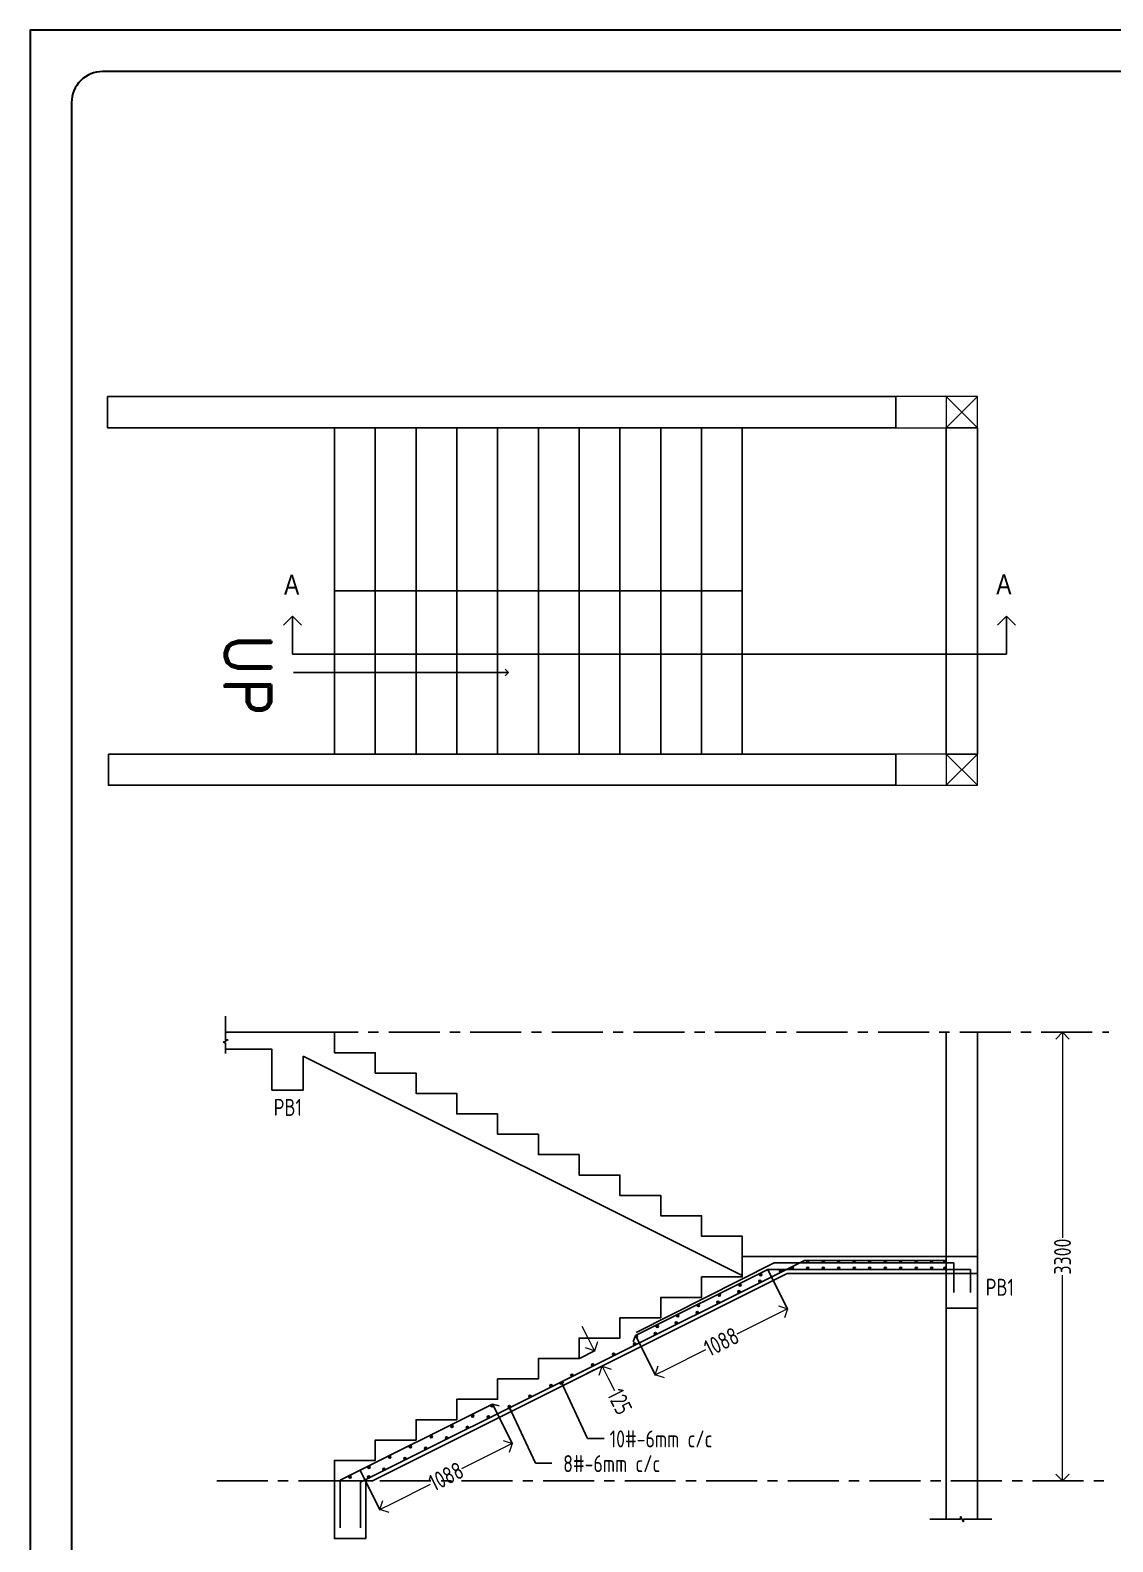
# Model space of a CAD drawing. Header units: inches. Extents: x -605 to 2991212, y -2872845 to 0.
# Drawn here: x 2690600 to 2722451, y -2293456 to -2248978 of the extents above; entities that cross this region are included whole.
import ezdxf

# ---------------------------------------------------------------- set-up
doc = ezdxf.new("R2010")
doc.units = ezdxf.units.IN
doc.header["$LTSCALE"] = 600
doc.header["$MEASUREMENT"] = 0
doc.linetypes.add('CENTERX2', pattern=[4, 2.5, -0.5, 0.5, -0.5])
doc.layers.add('RC BEAM', color=130, linetype='Continuous')
doc.layers.add('SnT-DIMENSION', color=7, linetype='Continuous')
for name, color, linetype, lineweight in [('rDIMension', 1, 'Continuous', 18), ('rRCC 1', 3, 'Continuous', 25), ('rRCC 2', 40, 'Continuous', 15), ('rREINF 1', 1, 'Continuous', 25), ('rREINF 2', 4, 'Continuous', 25), ('rSHEET', 2, 'Continuous', 30), ('TEXT 1', 1, 'Continuous', 0)]:
    doc.layers.add(name, color=color, linetype=linetype, lineweight=lineweight)
doc.styles.add('DIM', font='geniso.shx', dxfattribs={"width": 0.85})
doc.styles.add('MtXpl_Arial_Narrow_1', font='ARIALN.TTF')
doc.styles.add('ROMAND', font='romand.shx')
doc.dimstyles.new('ST-100', dxfattribs={"dimscale": 100, "dimtxt": 2.5, "dimasz": 2, "dimexe": 0.18, "dimexo": 0.0625, "dimgap": 0.2, "dimtad": 0, "dimdec": 0, "dimzin": 0, "dimdsep": 46, "dimtxsty": 'DIM', "dimblk": 'OPEN90', "dimcen": 0.09, "dimclrd": 256, "dimclrt": 7, "dimadec": 0, "dimazin": 0, "dimtfac": 1, "dimtdec": 0, "dimtofl": 0, "dimtmove": 0, "dimatfit": 3, "dimldrblk": 'OPEN90', "dimfxl": 1, "dimtolj": 1, "dimtzin": 0, "dimlwd": -1, "dimarcsym": 0})
doc.dimstyles.new('ST-150', dxfattribs={"dimscale": 75, "dimtxt": 3, "dimasz": 2, "dimexe": 0.18, "dimexo": 0.0625, "dimgap": 0.2, "dimtad": 0, "dimdec": 0, "dimlfac": 2, "dimzin": 0, "dimdsep": 46, "dimtxsty": 'DIM', "dimblk": 'OPEN90', "dimcen": 0.09, "dimclrd": 256, "dimclrt": 7, "dimadec": 0, "dimazin": 0, "dimtfac": 1, "dimtdec": 0, "dimtofl": 0, "dimtmove": 0, "dimatfit": 3, "dimldrblk": 'OPEN90', "dimfxl": 1, "dimtolj": 1, "dimtzin": 0, "dimlwd": -1, "dimarcsym": 0})
doc.dimstyles.new('ST-25', dxfattribs={"dimscale": 100, "dimtxt": 2.5, "dimasz": 2, "dimexe": 0.18, "dimexo": 0.0625, "dimgap": 0.2, "dimtad": 0, "dimdec": 0, "dimlfac": 0.25, "dimzin": 0, "dimdsep": 46, "dimtxsty": 'DIM', "dimblk": 'OPEN90', "dimcen": 0.09, "dimclrd": 256, "dimclrt": 7, "dimadec": 0, "dimazin": 0, "dimtfac": 1, "dimtdec": 0, "dimtofl": 0, "dimtmove": 0, "dimatfit": 3, "dimldrblk": 'OPEN90', "dimfxl": 1, "dimtolj": 1, "dimtzin": 0, "dimlwd": -1, "dimarcsym": 0})

# ---------------------------------------------------------------- blocks, each defined once
blk = doc.blocks.new('_Open90')
at = {"color": 0, "linetype": 'ByBlock', "lineweight": -2}
for p, q in [((0, 0), (-1, 0)), ((-0.5, 0.5), (0, 0)), ((0, 0), (-0.5, -0.5))]:
    blk.add_line(p, q, dxfattribs=at)
blk = doc.blocks.new('*D1249')
at = {"layer": 'Defpoints', "color": 0, "linetype": 'ByBlock'}
for p in [(2721031, -2278464), (2720972, -2291664), (2721031, -2291664)]:
    blk.add_point(p, dxfattribs=at)
at = {"layer": 'rDIMension', "color": 0, "linetype": 'ByBlock', "lineweight": -2, "ltscale": 0.1}
for p, q in [((2721025, -2278464), (2720954, -2278464)), ((2721025, -2291664), (2720954, -2291664))]:
    blk.add_line(p, q, dxfattribs=at)
at = {"layer": 'rDIMension', "linetype": 'ByBlock', "ltscale": 0.1}
for p, q in [((2720972, -2278864), (2720972, -2284512)), ((2720972, -2291264), (2720972, -2285615))]:
    blk.add_line(p, q, dxfattribs=at)
at = {"layer": 'rDIMension', "linetype": 'ByBlock', "xscale": 400, "yscale": 400, "zscale": 400}
for p, rotation in [((2720972, -2278464), 90), ((2720972, -2291664), 270)]:
    blk.add_blockref('_Open90', p, dxfattribs=dict(at, rotation=rotation))
at = {"layer": 'rDIMension', "color": 7, "linetype": 'ByBlock', "insert": (2720972, -2285064), "char_height": 500, "attachment_point": 5, "rotation": 90, "style": 'DIM'}
blk.add_mtext('\\A1;3300', dxfattribs=at)
blk = doc.blocks.new('*D940')
at = {"layer": 'Defpoints', "color": 0, "linetype": 'ByBlock'}
for p in [(2706751, -2288064), (2707425, -2288286), (2706974, -2288511)]:
    blk.add_point(p, dxfattribs=at)
at = {"layer": 'rDIMension', "linetype": 'ByBlock', "ltscale": 0.1}
for p, q in [((2707022, -2287481), (2706843, -2287123)), ((2707604, -2288644), (2707786, -2289009))]:
    blk.add_line(p, q, dxfattribs=at)
at = {"layer": 'rDIMension', "color": 0, "linetype": 'ByBlock', "lineweight": -2, "ltscale": 0.1}
for p, q in [((2706756, -2288061), (2707217, -2287831)), ((2706980, -2288508), (2707441, -2288278))]:
    blk.add_line(p, q, dxfattribs=at)
at = {"layer": 'rDIMension', "linetype": 'ByBlock', "xscale": 400, "yscale": 400, "zscale": 400}
for p, rotation in [((2707201, -2287839), 296.5650511768871), ((2707425, -2288286), 116.5650511768871)]:
    blk.add_blockref('_Open90', p, dxfattribs=dict(at, rotation=rotation))
at = {"layer": 'rDIMension', "color": 7, "linetype": 'ByBlock', "insert": (2707947, -2289331), "char_height": 500, "attachment_point": 5, "rotation": 296.5651, "style": 'DIM'}
blk.add_mtext('\\A1;125', dxfattribs=at)
blk = doc.blocks.new('*D941')
at = {"layer": 'Defpoints', "color": 0, "linetype": 'ByBlock'}
for p in [(2712304, -2285444), (2712882, -2286601), (2708412, -2287390)]:
    blk.add_point(p, dxfattribs=at)
at = {"layer": 'rDIMension', "color": 0, "linetype": 'ByBlock', "lineweight": -2, "ltscale": 0.1}
for p, q in [((2712306, -2285449), (2712890, -2286617)), ((2708415, -2287395), (2708998, -2288563))]:
    blk.add_line(p, q, dxfattribs=at)
at = {"layer": 'rDIMension', "linetype": 'ByBlock', "ltscale": 0.1}
for p, q in [((2712524, -2286780), (2711391, -2287346)), ((2709348, -2288368), (2710481, -2287801))]:
    blk.add_line(p, q, dxfattribs=at)
at = {"layer": 'rDIMension', "linetype": 'ByBlock', "xscale": 400, "yscale": 400, "zscale": 400}
for p, rotation in [((2712882, -2286601), 26.56505117708896), ((2708990, -2288547), 206.5650511770889)]:
    blk.add_blockref('_Open90', p, dxfattribs=dict(at, rotation=rotation))
at = {"layer": 'rDIMension', "color": 7, "linetype": 'ByBlock', "insert": (2710936, -2287574), "char_height": 500, "attachment_point": 5, "rotation": 26.5651, "style": 'DIM'}
blk.add_mtext('\\A1;1088', dxfattribs=at)
blk = doc.blocks.new('*D939')
at = {"layer": 'Defpoints', "color": 0, "linetype": 'ByBlock'}
for p in [(2704201, -2289406), (2700310, -2291351), (2700888, -2292508)]:
    blk.add_point(p, dxfattribs=at)
at = {"layer": 'rDIMension', "color": 0, "linetype": 'ByBlock', "lineweight": -2, "ltscale": 0.1}
for p, q in [((2704204, -2289411), (2704788, -2290578)), ((2700312, -2291357), (2700896, -2292524))]:
    blk.add_line(p, q, dxfattribs=at)
at = {"layer": 'rDIMension', "linetype": 'ByBlock', "ltscale": 0.1}
for p, q in [((2704422, -2290741), (2703289, -2291308)), ((2701246, -2292329), (2702379, -2291763))]:
    blk.add_line(p, q, dxfattribs=at)
at = {"layer": 'rDIMension', "linetype": 'ByBlock', "xscale": 400, "yscale": 400, "zscale": 400}
for p, rotation in [((2704780, -2290562), 26.56505117704509), ((2700888, -2292508), 206.5650511770451)]:
    blk.add_blockref('_Open90', p, dxfattribs=dict(at, rotation=rotation))
at = {"layer": 'rDIMension', "color": 7, "linetype": 'ByBlock', "insert": (2702834, -2291535), "char_height": 500, "attachment_point": 5, "rotation": 26.5651, "style": 'DIM'}
blk.add_mtext('\\A1;1088', dxfattribs=at)

msp = doc.modelspace()

# ---------------------------------------------------------------- hatches: boundary and pattern name
at = {"layer": 'rREINF 2'}
h = msp.add_hatch(color=256, dxfattribs=at)
h.dxf.hatch_style = 1
h.paths.add_polyline_path([(2713512.4, -2285209.1, 1), (2713443.7, -2285209.1, 1)])
h = msp.add_hatch(color=256, dxfattribs=at)
h.dxf.hatch_style = 1
h.paths.add_polyline_path([(2713968.2, -2285209.1, 1), (2713899.5, -2285209.1, 1)])
h = msp.add_hatch(color=256, dxfattribs=at)
h.dxf.hatch_style = 1
h.paths.add_polyline_path([(2714424, -2285209.1, 1), (2714355.3, -2285209.1, 1)])
h = msp.add_hatch(color=256, dxfattribs=at)
h.dxf.hatch_style = 1
h.paths.add_polyline_path([(2714879.8, -2285209.1, 1), (2714811.1, -2285209.1, 1)])
h = msp.add_hatch(color=256, dxfattribs=at)
h.dxf.hatch_style = 1
h.paths.add_polyline_path([(2715335.6, -2285209.1, 1), (2715266.8, -2285209.1, 1)])
h = msp.add_hatch(color=256, dxfattribs=at)
h.dxf.hatch_style = 1
h.paths.add_polyline_path([(2715791.4, -2285209.1, 1), (2715722.6, -2285209.1, 1)])
h = msp.add_hatch(color=256, dxfattribs=at)
h.dxf.hatch_style = 1
h.paths.add_polyline_path([(2716247.2, -2285209.1, 1), (2716178.4, -2285209.1, 1)])
h = msp.add_hatch(color=256, dxfattribs=at)
h.dxf.hatch_style = 1
h.paths.add_polyline_path([(2716703, -2285209.1, 1), (2716634.2, -2285209.1, 1)])
h = msp.add_hatch(color=256, dxfattribs=at)
h.dxf.hatch_style = 1
h.paths.add_polyline_path([(2717158.8, -2285209.1, 1), (2717090, -2285209.1, 1)])
h = msp.add_hatch(color=256, dxfattribs=at)
h.dxf.hatch_style = 1
h.paths.add_polyline_path([(2717547.8, -2285209.1, 1), (2717479.1, -2285209.1, 1)])
h = msp.add_hatch(color=256, dxfattribs=at)
h.dxf.hatch_style = 1
h.paths.add_polyline_path([(2712128.2, -2285596.3, 1), (2712059.4, -2285596.3, 1)])
h = msp.add_hatch(color=256, dxfattribs=at)
h.dxf.hatch_style = 1
h.paths.add_polyline_path([(2712710.2, -2285484, 1), (2712641.5, -2285484, 1)])
h = msp.add_hatch(color=256, dxfattribs=at)
h.dxf.hatch_style = 1
h.paths.add_polyline_path([(2713056.6, -2285409.5, 1), (2712987.9, -2285409.5, 1)])
h = msp.add_hatch(color=256, dxfattribs=at)
h.dxf.hatch_style = 1
h.paths.add_polyline_path([(2713512.4, -2285409.5, 1), (2713443.7, -2285409.5, 1)])
h = msp.add_hatch(color=256, dxfattribs=at)
h.dxf.hatch_style = 1
h.paths.add_polyline_path([(2713968.2, -2285409.5, 1), (2713899.5, -2285409.5, 1)])
h = msp.add_hatch(color=256, dxfattribs=at)
h.dxf.hatch_style = 1
h.paths.add_polyline_path([(2714424, -2285409.5, 1), (2714355.3, -2285409.5, 1)])
h = msp.add_hatch(color=256, dxfattribs=at)
h.dxf.hatch_style = 1
h.paths.add_polyline_path([(2714879.8, -2285409.5, 1), (2714811.1, -2285409.5, 1)])
h = msp.add_hatch(color=256, dxfattribs=at)
h.dxf.hatch_style = 1
h.paths.add_polyline_path([(2715335.6, -2285409.5, 1), (2715266.8, -2285409.5, 1)])
h = msp.add_hatch(color=256, dxfattribs=at)
h.dxf.hatch_style = 1
h.paths.add_polyline_path([(2715791.4, -2285409.5, 1), (2715722.6, -2285409.5, 1)])
h = msp.add_hatch(color=256, dxfattribs=at)
h.dxf.hatch_style = 1
h.paths.add_polyline_path([(2716247.2, -2285409.5, 1), (2716178.4, -2285409.5, 1)])
h = msp.add_hatch(color=256, dxfattribs=at)
h.dxf.hatch_style = 1
h.paths.add_polyline_path([(2716703, -2285409.5, 1), (2716634.2, -2285409.5, 1)])
h = msp.add_hatch(color=256, dxfattribs=at)
h.dxf.hatch_style = 1
h.paths.add_polyline_path([(2717158.8, -2285409.5, 1), (2717090, -2285409.5, 1)])
h = msp.add_hatch(color=256, dxfattribs=at)
h.dxf.hatch_style = 1
h.paths.add_polyline_path([(2717547.8, -2285409.5, 1), (2717479.1, -2285409.5, 1)])
h = msp.add_hatch(color=256, dxfattribs=at)
h.dxf.hatch_style = 1
h.paths.add_polyline_path([(2711486.8, -2286099.5, 1), (2711418, -2286099.5, 1)])
h = msp.add_hatch(color=256, dxfattribs=at)
h.dxf.hatch_style = 1
h.paths.add_polyline_path([(2711517.4, -2285896.7, 1), (2711448.7, -2285896.7, 1)])
h = msp.add_hatch(color=256, dxfattribs=at)
h.dxf.hatch_style = 1
h.paths.add_polyline_path([(2712101.2, -2285792.3, 1), (2712032.4, -2285792.3, 1)])
h = msp.add_hatch(color=256, dxfattribs=at)
h.dxf.hatch_style = 1
h.paths.add_polyline_path([(2710295.9, -2286497.6, 1), (2710227.2, -2286497.6, 1)])
h = msp.add_hatch(color=256, dxfattribs=at)
h.dxf.hatch_style = 1
h.paths.add_polyline_path([(2710872.3, -2286406.7, 1), (2710803.6, -2286406.7, 1)])
h = msp.add_hatch(color=256, dxfattribs=at)
h.dxf.hatch_style = 1
h.paths.add_polyline_path([(2710906.7, -2286197.1, 1), (2710837.9, -2286197.1, 1)])
h = msp.add_hatch(color=256, dxfattribs=at)
h.dxf.hatch_style = 1
h.paths.add_polyline_path([(2709643.5, -2287021.1, 1), (2709574.8, -2287021.1, 1)])
h = msp.add_hatch(color=256, dxfattribs=at)
h.dxf.hatch_style = 1
h.paths.add_polyline_path([(2709685.2, -2286798, 1), (2709616.4, -2286798, 1)])
h = msp.add_hatch(color=256, dxfattribs=at)
h.dxf.hatch_style = 1
h.paths.add_polyline_path([(2710257.9, -2286713.9, 1), (2710189.2, -2286713.9, 1)])
h = msp.add_hatch(color=256, dxfattribs=at)
h.dxf.hatch_style = 1
h.paths.add_polyline_path([(2708471.5, -2287414.4, 1), (2708402.7, -2287414.4, 1)])
h = msp.add_hatch(color=256, dxfattribs=at)
h.dxf.hatch_style = 1
h.paths.add_polyline_path([(2709029.1, -2287328.3, 1), (2708960.4, -2287328.3, 1)])
h = msp.add_hatch(color=256, dxfattribs=at)
h.dxf.hatch_style = 1
h.paths.add_polyline_path([(2709082.2, -2287114, 1), (2709013.5, -2287114, 1)])
h = msp.add_hatch(color=256, dxfattribs=at)
h.dxf.hatch_style = 1
h.paths.add_polyline_path([(2707800.3, -2287942.7, 1), (2707731.6, -2287942.7, 1)])
h = msp.add_hatch(color=256, dxfattribs=at)
h.dxf.hatch_style = 1
h.paths.add_polyline_path([(2708414.7, -2287635.5, 1), (2708346, -2287635.5, 1)])
h = msp.add_hatch(color=256, dxfattribs=at)
h.dxf.hatch_style = 1
h.paths.add_polyline_path([(2707185.9, -2288249.9, 1), (2707117.2, -2288249.9, 1)])
h = msp.add_hatch(color=256, dxfattribs=at)
h.dxf.hatch_style = 1
h.paths.add_polyline_path([(2706571.5, -2288557.1, 1), (2706502.8, -2288557.1, 1)])
h = msp.add_hatch(color=256, dxfattribs=at)
h.dxf.hatch_style = 1
h.paths.add_polyline_path([(2705342.7, -2289171.5, 1), (2705274, -2289171.5, 1)])
h = msp.add_hatch(color=256, dxfattribs=at)
h.dxf.hatch_style = 1
h.paths.add_polyline_path([(2705957.1, -2288864.3, 1), (2705888.4, -2288864.3, 1)])
h = msp.add_hatch(color=256, dxfattribs=at)
h.dxf.hatch_style = 1
h.paths.add_polyline_path([(2704221.3, -2289451, 1), (2704152.6, -2289451, 1)])
h = msp.add_hatch(color=256, dxfattribs=at)
h.dxf.hatch_style = 1
h.paths.add_polyline_path([(2704728.3, -2289478.7, 1), (2704659.6, -2289478.7, 1)])
h = msp.add_hatch(color=256, dxfattribs=at)
h.dxf.hatch_style = 1
h.paths.add_polyline_path([(2703043.7, -2290059.3, 1), (2702974.9, -2290059.3, 1)])
h = msp.add_hatch(color=256, dxfattribs=at)
h.dxf.hatch_style = 1
h.paths.add_polyline_path([(2703499.5, -2290093.1, 1), (2703430.7, -2290093.1, 1)])
h = msp.add_hatch(color=256, dxfattribs=at)
h.dxf.hatch_style = 1
h.paths.add_polyline_path([(2703654.4, -2289758.9, 1), (2703585.7, -2289758.9, 1)])
h = msp.add_hatch(color=256, dxfattribs=at)
h.dxf.hatch_style = 1
h.paths.add_polyline_path([(2704113.9, -2289785.9, 1), (2704045.1, -2289785.9, 1)])
h = msp.add_hatch(color=256, dxfattribs=at)
h.dxf.hatch_style = 1
h.paths.add_polyline_path([(2702432.9, -2290359.7, 1), (2702364.2, -2290359.7, 1)])
h = msp.add_hatch(color=256, dxfattribs=at)
h.dxf.hatch_style = 1
h.paths.add_polyline_path([(2702885.1, -2290400.3, 1), (2702816.3, -2290400.3, 1)])
h = msp.add_hatch(color=256, dxfattribs=at)
h.dxf.hatch_style = 1
h.paths.add_polyline_path([(2701211.4, -2290960.6, 1), (2701142.7, -2290960.6, 1)])
h = msp.add_hatch(color=256, dxfattribs=at)
h.dxf.hatch_style = 1
h.paths.add_polyline_path([(2701656.3, -2291014.7, 1), (2701587.5, -2291014.7, 1)])
h = msp.add_hatch(color=256, dxfattribs=at)
h.dxf.hatch_style = 1
h.paths.add_polyline_path([(2701822.2, -2290660.2, 1), (2701753.5, -2290660.2, 1)])
h = msp.add_hatch(color=256, dxfattribs=at)
h.dxf.hatch_style = 1
h.paths.add_polyline_path([(2702270.7, -2290707.5, 1), (2702201.9, -2290707.5, 1)])
h = msp.add_hatch(color=256, dxfattribs=at)
h.dxf.hatch_style = 1
h.paths.add_polyline_path([(2700600.7, -2291261, 1), (2700532, -2291261, 1)])
h = msp.add_hatch(color=256, dxfattribs=at)
h.dxf.hatch_style = 1
h.paths.add_polyline_path([(2701041.9, -2291321.9, 1), (2700973.1, -2291321.9, 1)])
h = msp.add_hatch(color=256, dxfattribs=at)
h.dxf.hatch_style = 1
h.paths.add_polyline_path([(2700044.9, -2291546.7, 1), (2699976.1, -2291546.7, 1)])
h = msp.add_hatch(color=256, dxfattribs=at)
h.dxf.hatch_style = 1
h.paths.add_polyline_path([(2700594.7, -2291550, 1), (2700526, -2291550, 1)])

# ---------------------------------------------------------------- linework, layer by layer
at = {"color": 8, "linetype": 'ByBlock'}
for p, q in [((2699550.5, -2265475.9), (2699550.5, -2260675.9)), ((2700750.5, -2265475.9), (2700750.5, -2260675.9)), ((2701950.5, -2265475.9), (2701950.5, -2260675.9)), ((2703150.5, -2265475.9), (2703150.5, -2260675.9)), ((2704350.5, -2265475.9), (2704350.5, -2260675.9)), ((2705550.5, -2265475.9), (2705550.5, -2260675.9)), ((2706750.5, -2265475.9), (2706750.5, -2260675.9)), ((2707950.5, -2265475.9), (2707950.5, -2260675.9)), ((2709150.5, -2265475.9), (2709150.5, -2260675.9)), ((2710350.5, -2265475.9), (2710350.5, -2260675.9)), ((2711550.5, -2265475.9), (2711550.5, -2260675.9)), ((2717550.5, -2270275.9), (2717550.5, -2260675.9)), ((2699550.5, -2265475.9), (2699550.5, -2270275.9)), ((2711550.5, -2265475.9), (2699550.5, -2265475.9)), ((2700750.5, -2265475.9), (2700750.5, -2270275.9)), ((2701950.5, -2265475.9), (2701950.5, -2270275.9)), ((2703150.5, -2265475.9), (2703150.5, -2270275.9)), ((2704350.5, -2265475.9), (2704350.5, -2270275.9)), ((2705550.5, -2265475.9), (2705550.5, -2270275.9)), ((2706750.5, -2265475.9), (2706750.5, -2270275.9)), ((2707950.5, -2265475.9), (2707950.5, -2270275.9)), ((2709150.5, -2265475.9), (2709150.5, -2270275.9)), ((2710350.5, -2265475.9), (2710350.5, -2270275.9)), ((2711550.5, -2265475.9), (2711550.5, -2270275.9))]:
    msp.add_line(p, q, dxfattribs=at)
at = {"color": 1, "linetype": 'ByBlock'}
for points in [[(2692870.5, -2259755.9), (2716070.5, -2259755.9), (2716070.5, -2260675.9), (2692870.5, -2260675.9)], [(2717550.5, -2260675.9), (2718470.5, -2260675.9), (2718470.5, -2270275.9), (2717550.5, -2270275.9)], [(2692902.2, -2270275.9), (2716070.5, -2270275.9), (2716070.5, -2271195.9), (2692902.2, -2271195.9)]]:
    msp.add_lwpolyline(points, close=True, dxfattribs=at)
for points in [[(2696347, -2277988.8), (2696347, -2278686.8), (2696416.1, -2278686.8), (2696282.4, -2278753.3), (2696347, -2278780.7), (2696347, -2279085.6)], [(2713378.4, -2285174.8), (2700322, -2291703)], [(2717773.3, -2285245.6), (2712492.4, -2285245.6), (2708426.5, -2287296.6)], [(2713378.4, -2285174.8), (2717550.5, -2285174.8)], [(2717773.3, -2285245.6), (2717773.3, -2286115.9)], [(2708411.7, -2287389.8), (2712303.6, -2285443.9)], [(2718260.3, -2285443.9), (2712303.6, -2285443.9)], [(2718260.3, -2285443.9), (2718260.3, -2286115.9)], [(2708411.7, -2287389.8), (2708337.2, -2287576)], [(2699723.3, -2291644.6), (2704201.4, -2289405.5)], [(2704201.4, -2289405.5), (2704395.1, -2289457.6)], [(2699723.3, -2291644.6), (2699723.3, -2293042.8)], [(2700322, -2293042.8), (2700322, -2291703)]]:
    msp.add_lwpolyline(points, dxfattribs=at)
at = {"color": 8, "linetype": 'CENTERX2'}
for points in [[(2696347, -2278463.9), (2722337.4, -2278463.9)], [(2696090, -2291663.9), (2722337.4, -2291663.9)]]:
    msp.add_lwpolyline(points, dxfattribs=at)
at = {"color": 2, "linetype": 'ByBlock'}
for points in [[(2696347, -2278463.9), (2698630.5, -2278463.9)], [(2699550.5, -2291663.9), (2699550.5, -2291063.9), (2700750.5, -2291063.9), (2700750.5, -2290463.9), (2701950.5, -2290463.9), (2701950.5, -2289863.9), (2703150.5, -2289863.9), (2703150.5, -2289263.9), (2704350.5, -2289263.9), (2704350.5, -2288663.9), (2705550.5, -2288663.9), (2705550.5, -2288063.9), (2706750.5, -2288063.9), (2706750.5, -2287463.9), (2707950.5, -2287463.9), (2707950.5, -2286863.9), (2709150.5, -2286863.9), (2709150.5, -2286263.9), (2710350.5, -2286263.9), (2710350.5, -2285663.9), (2711550.5, -2285663.9), (2711550.5, -2284463.9), (2710350.5, -2284463.9), (2710350.5, -2283863.9), (2709150.5, -2283863.9), (2709150.5, -2283263.9), (2707950.5, -2283263.9), (2707950.5, -2282663.9), (2706750.5, -2282663.9), (2706750.5, -2282063.9), (2705550.5, -2282063.9), (2705550.5, -2281463.9), (2704350.5, -2281463.9), (2704350.5, -2280863.9), (2703150.5, -2280863.9), (2703150.5, -2280263.9), (2701950.5, -2280263.9), (2701950.5, -2279663.9), (2700750.5, -2279663.9), (2700750.5, -2279063.9), (2699550.5, -2279063.9), (2699550.5, -2278463.9), (2698630.5, -2278463.9)], [(2696347, -2278963.9), (2697710.5, -2278963.9), (2697710.5, -2279063.9)], [(2711550.5, -2285622.9), (2698630.5, -2279162.9)], [(2711550.5, -2285063.9), (2718470.5, -2285063.9)], [(2712868.5, -2285563.9), (2700668.5, -2291663.9), (2700470.5, -2291663.9)], [(2712868.5, -2285563.9), (2718452.2, -2285563.9)]]:
    msp.add_lwpolyline(points, dxfattribs=at)
at = {"color": 4, "linetype": 'ByBlock'}
for points in [[(2717550.5, -2278463.9), (2717550.5, -2292792.7)], [(2718470.5, -2278463.9), (2718470.5, -2292792.7)], [(2697710.5, -2278963.9), (2697710.5, -2280163.9), (2698630.5, -2280163.9), (2698630.5, -2279162.9)], [(2717065.8, -2292792.7), (2717969.4, -2292792.7), (2717969.4, -2292715.8), (2718058, -2292864.1), (2718058, -2292792.7), (2718893.2, -2292792.7)]]:
    msp.add_lwpolyline(points, dxfattribs=at)
for points in [[(2717550.5, -2285063.9), (2717550.5, -2286583.9), (2718470.5, -2286583.9), (2718470.5, -2285063.9)], [(2699550.5, -2291663.9), (2699550.5, -2293363.9), (2700470.5, -2293363.9), (2700470.5, -2291663.9)]]:
    msp.add_lwpolyline(points, close=True, dxfattribs=at)
at = {"layer": 'RC BEAM', "color": 1}
for p, q in [((2698317.6, -2266214.9), (2698051.6, -2266480.9)), ((2698317.6, -2267339.2), (2698317.6, -2266214.9)), ((2698317.6, -2266214.9), (2698583.7, -2266480.9)), ((2719321.9, -2266214.9), (2719055.9, -2266480.9)), ((2719321.9, -2267339.2), (2719321.9, -2266214.9)), ((2719321.9, -2266214.9), (2719588, -2266480.9)), ((2698317.6, -2267339.2), (2719321.9, -2267339.2))]:
    msp.add_line(p, q, dxfattribs=at)
at = {"layer": 'rRCC 2', "color": 6}
for p, q in [((2718470.5, -2259755.9), (2717550.5, -2260675.9)), ((2718470.5, -2260675.9), (2717550.5, -2259755.9)), ((2718470.5, -2270275.9), (2717550.5, -2271195.9)), ((2718470.5, -2271195.9), (2717550.5, -2270275.9))]:
    msp.add_line(p, q, dxfattribs=at)
for points in [[(2718470.5, -2260675.9), (2718470.5, -2259755.9), (2716070.5, -2259755.9), (2716070.5, -2260675.9)], [(2718470.5, -2259755.9), (2717550.5, -2259755.9), (2717550.5, -2260675.9), (2718470.5, -2260675.9)], [(2718470.5, -2271195.9), (2718470.5, -2270275.9), (2716070.5, -2270275.9), (2716070.5, -2271195.9)], [(2718470.5, -2270275.9), (2717550.5, -2270275.9), (2717550.5, -2271195.9), (2718470.5, -2271195.9)]]:
    msp.add_lwpolyline(points, close=True, dxfattribs=at)
at = {"layer": 'rREINF 2'}
for centre in [(2713478, -2285209.1), (2713933.8, -2285209.1), (2714389.6, -2285209.1), (2714845.4, -2285209.1), (2715301.2, -2285209.1), (2715757, -2285209.1), (2716212.8, -2285209.1), (2716668.6, -2285209.1), (2717124.4, -2285209.1), (2717513.5, -2285209.1), (2712093.8, -2285596.3), (2712675.8, -2285484), (2713022.2, -2285409.5), (2713478, -2285409.5), (2713933.8, -2285409.5), (2714389.6, -2285409.5), (2714845.4, -2285409.5), (2715301.2, -2285409.5), (2715757, -2285409.5), (2716212.8, -2285409.5), (2716668.6, -2285409.5), (2717124.4, -2285409.5), (2717513.5, -2285409.5), (2711452.4, -2286099.5), (2711483, -2285896.7), (2712066.8, -2285792.3), (2710261.6, -2286497.6), (2710838, -2286406.7), (2710872.3, -2286197.1), (2709609.2, -2287021.1), (2709650.8, -2286798), (2710223.6, -2286713.9), (2708437.1, -2287414.4), (2708994.8, -2287328.3), (2709047.9, -2287114), (2707766, -2287942.7), (2708380.4, -2287635.5), (2707151.5, -2288249.9), (2706537.1, -2288557.1), (2705308.3, -2289171.5), (2705922.7, -2288864.3), (2704187, -2289451), (2704693.9, -2289478.7), (2703009.3, -2290059.3), (2703465.1, -2290093.1), (2703620.1, -2289758.9), (2704079.5, -2289785.9), (2702398.6, -2290359.7), (2702850.7, -2290400.3), (2701177.1, -2290960.6), (2701621.9, -2291014.7), (2701787.8, -2290660.2), (2702236.3, -2290707.5), (2700566.3, -2291261), (2701007.5, -2291321.9), (2700010.5, -2291546.7), (2700560.4, -2291550)]:
    msp.add_circle(centre, 34.4, dxfattribs=at)
at = {"layer": 'rSHEET'}
msp.add_lwpolyline([(2690600.2, -2339373.3), (2818444.7, -2339373.3), (2818444.7, -2248978.1), (2690600.2, -2248978.1)], close=True, dxfattribs=at)
msp.add_lwpolyline([(2692730.9, -2338158), (2816313.9, -2338158, 0.4142136), (2817227.1, -2337244.8), (2817227.1, -2251106.6, 0.4142136), (2816313.9, -2250193.4), (2692730.9, -2250193.4, 0.4142136), (2691817.8, -2251106.6), (2691817.8, -2337244.8, 0.4142136)], format="xyb", close=True, dxfattribs=at)

# ---------------------------------------------------------------- texts
at = {"layer": 'rRCC 1', "color": 7, "char_height": 500, "attachment_point": 6, "style": 'DIM'}
for s, insert in [('\\A1;PB1', (2698596.7, -2280672.9)), ('\\A1;PB1', (2719545.2, -2285967.1)), ('\\A1;10#-6mm c/c', (2710668.5, -2290429.2)), ('\\A1;8#-6mm c/c', (2709136, -2291156.1))]:
    msp.add_mtext(s, dxfattribs=dict(at, insert=insert))
at = {"layer": 'SnT-DIMENSION', "linetype": 'ByBlock', "insert": (2697688.2, -2266710.8), "char_height": 1364.61, "width": 30468.908, "attachment_point": 1, "rotation": 270, "style": 'ROMAND'}
msp.add_mtext('\\A1;UP', dxfattribs=at)
at = {"layer": 'TEXT 1', "style": 'MtXpl_Arial_Narrow_1'}
for p in [(2698069.5, -2265583.4), (2719024.1, -2265573.7)]:
    msp.add_text('A', height=583.2, dxfattribs=at).set_placement(p)

# ---------------------------------------------------------------- dimensions: what is measured, and where the dimension line sits
at = {"layer": 'rDIMension', "color": 1, "linetype": 'ByBlock', "ltscale": 0.1}
dim = msp.add_linear_dim(base=(2720972.3, -2291663.9), p1=(2721030.9, -2278463.9), p2=(2721030.9, -2291663.9), angle=90, dimstyle='ST-25', override={"dimtxt": 5, "dimasz": 4}, dxfattribs=at)
dim.commit()
dim.dimension.update_dxf_attribs({"geometry": '*D1249', "text_midpoint": (2720972.3, -2285063.9)})
for p1, p2, distance, picture, middle in [((2708411.7, -2287389.8), (2712303.6, -2285443.9), -1293.4, '*D941', (2710936.1, -2287573.6)), ((2704201.4, -2289405.5), (2700309.5, -2291351.4), 1293.4, '*D939', (2702833.9, -2291535.3))]:
    dim = msp.add_aligned_dim(p1=p1, p2=p2, distance=distance, dimstyle='ST-25', override={"dimtxt": 5, "dimasz": 4}, dxfattribs=at)
    dim.commit()
    dim.dimension.update_dxf_attribs({"geometry": picture, "text_midpoint": middle})
dim = msp.add_linear_dim(base=(2707424.6, -2288285.8), p1=(2706750.5, -2288063.9), p2=(2706974.1, -2288511.1), angle=296.56505, dimstyle='ST-25', override={"dimtxt": 5, "dimasz": 4}, dxfattribs=at)
dim.commit()
dim.dimension.update_dxf_attribs({"geometry": '*D940', "text_midpoint": (2707947.3, -2289331.2), "dimtype": 161})

# ---------------------------------------------------------------- leaders
at = {"color": 1, "linetype": 'ByBlock'}
msp.add_leader([(2704670.5, -2267875.9), (2698342.6, -2267875.9)], dimstyle='ST-100', override={"dimtxt": 4, "dimexe": 0, "dimexo": 0, "dimfxl": 2, "dimfxlon": 1, "dimtfillclr": 256, "dimarcsym": 1}, dxfattribs=at)
at = {"layer": 'rREINF 1', "annotation_type": 0, "has_hookline": 1, "hookline_direction": 0}
for points, text_width in [([(2706220.5, -2288753.7), (2706994, -2290416.9), (2707483.4, -2290416.9)], 3102.5), ([(2704688, -2289480.6), (2705461.5, -2291143.8), (2705951, -2291143.8)], 2890)]:
    msp.add_leader(points, dimstyle='ST-150', override={"dimasz": 1.5}, dxfattribs=dict(at, text_width=text_width))

doc.saveas('drawing.dxf')
